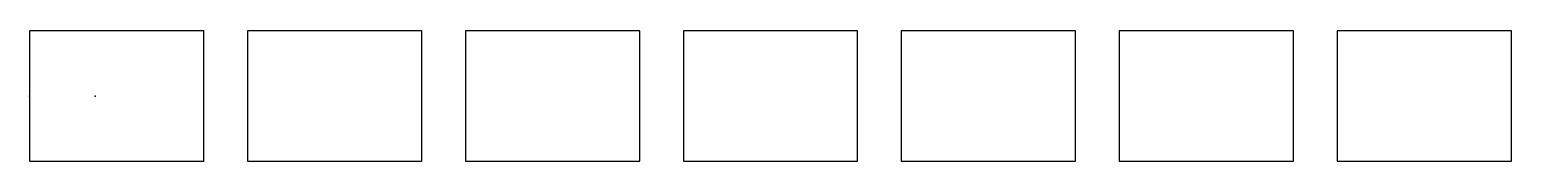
# Model space of a CAD drawing. Header units: metres. Extents: x 0 to 68, y 0 to 6.
import ezdxf

# ---------------------------------------------------------------- set-up
doc = ezdxf.new("R2010")
doc.units = ezdxf.units.M
doc.layers.add('0-CURTA', color=1, linetype='Continuous')
doc.layers.add('EIXO_DE_ARRUAMENTO_PROJETADO_COM_MEIO_FIO_E_SARJETA_REVISAO_EIXO_DE_ARRUAMENTO_PROJETADO_COM_MEIO_FIO_E_SARJETA_REVISAO_EIXO_DE_ARRUAMENTO_PROJETADO_COM_MEIO_FIO_E_SARJETA_REVISAO_EIXO_DE_AR ÁGUA PLUVIAL', color=6, linetype='Continuous')

msp = doc.modelspace()

# ---------------------------------------------------------------- linework, layer by layer
at = {"layer": '0-CURTA'}
for p in [(0, 3), (3, 3)]:
    msp.add_point(p, dxfattribs=at)
at = {"layer": 'EIXO_DE_ARRUAMENTO_PROJETADO_COM_MEIO_FIO_E_SARJETA_REVISAO_EIXO_DE_ARRUAMENTO_PROJETADO_COM_MEIO_FIO_E_SARJETA_REVISAO_EIXO_DE_ARRUAMENTO_PROJETADO_COM_MEIO_FIO_E_SARJETA_REVISAO_EIXO_DE_AR ÁGUA PLUVIAL'}
for points in [[(0, 0), (8, 0), (8, 6), (0, 6)], [(10, 0), (18, 0), (18, 6), (10, 6)], [(20, 0), (28, 0), (28, 6), (20, 6)], [(30, 0), (38, 0), (38, 6), (30, 6)], [(40, 0), (48, 0), (48, 6), (40, 6)], [(50, 0), (58, 0), (58, 6), (50, 6)], [(60, 0), (68, 0), (68, 6), (60, 6)]]:
    msp.add_lwpolyline(points, close=True, dxfattribs=at)

doc.saveas('drawing.dxf')
